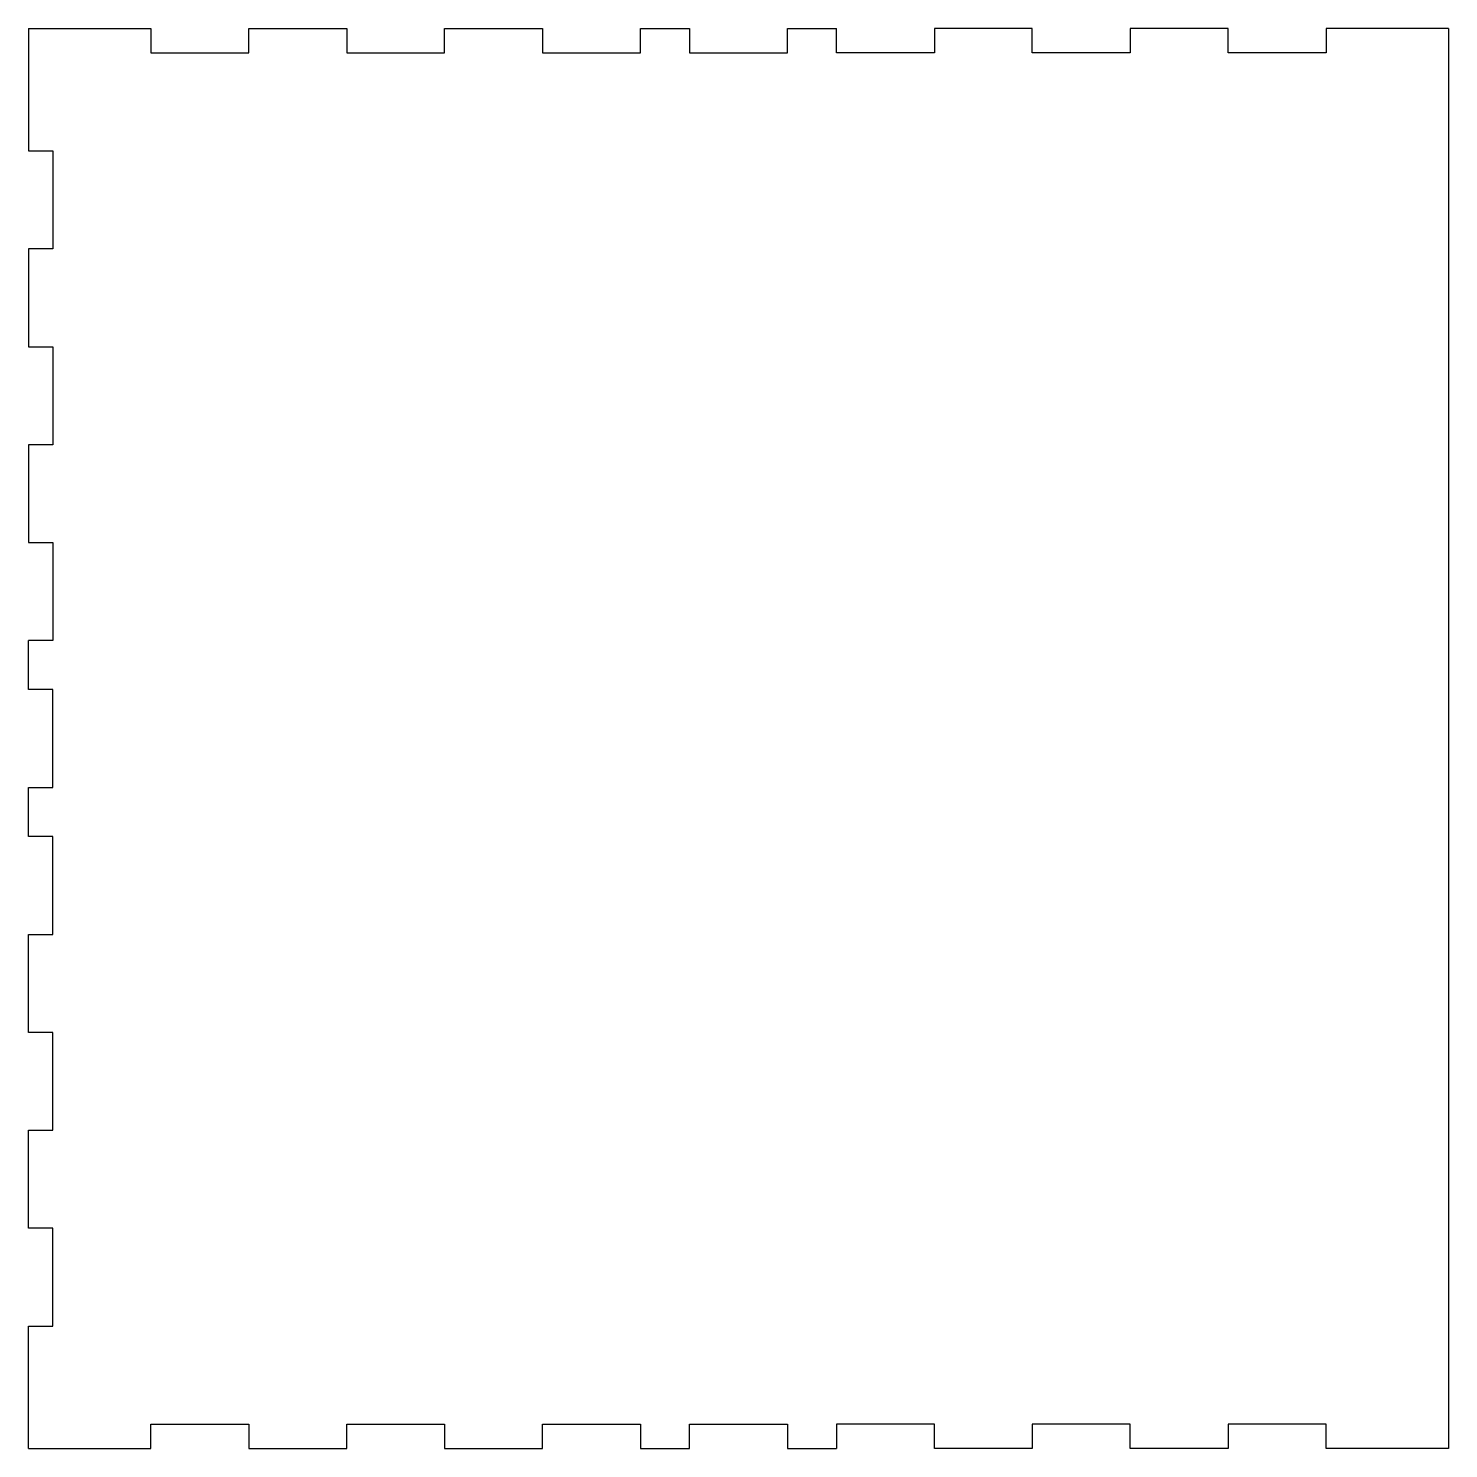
# Model space of a CAD drawing. Header units: inches. Extents: x 5.2 to 19.7, y 0.8 to 15.3.
import ezdxf

# ---------------------------------------------------------------- set-up
doc = ezdxf.new("R2010")
doc.units = ezdxf.units.IN
doc.header["$MEASUREMENT"] = 0

msp = doc.modelspace()

# ---------------------------------------------------------------- linework, layer by layer
for p, q in [((5.217, 15.259), (6.467, 15.259)), ((5.217, 15.259), (5.217, 14.009)), ((6.467, 15.259), (6.467, 15.009)), ((7.467, 15.009), (7.467, 15.259)), ((7.467, 15.259), (8.467, 15.259)), ((8.467, 15.259), (8.467, 15.009)), ((9.467, 15.009), (9.467, 15.259)), ((9.467, 15.259), (10.467, 15.259)), ((10.467, 15.259), (10.467, 15.009)), ((11.467, 15.009), (11.467, 15.259)), ((11.467, 15.259), (11.967, 15.259)), ((11.967, 15.259), (11.967, 15.009)), ((12.967, 15.009), (12.967, 15.259)), ((12.967, 15.259), (13.467, 15.259)), ((13.467, 15.009), (13.467, 15.259)), ((15.467, 15.259), (14.467, 15.259)), ((14.467, 15.259), (14.467, 15.009)), ((15.467, 15.009), (15.467, 15.259)), ((17.467, 15.259), (16.467, 15.259)), ((16.467, 15.259), (16.467, 15.009)), ((17.467, 15.009), (17.467, 15.259)), ((19.717, 15.259), (18.467, 15.259)), ((18.467, 15.259), (18.467, 15.009)), ((19.717, 15.259), (19.717, 0.759)), ((6.467, 15.009), (7.467, 15.009)), ((8.467, 15.009), (9.467, 15.009)), ((10.467, 15.009), (11.467, 15.009)), ((11.967, 15.009), (12.967, 15.009)), ((14.467, 15.009), (13.467, 15.009)), ((16.467, 15.009), (15.467, 15.009)), ((18.467, 15.009), (17.467, 15.009)), ((5.217, 14.009), (5.467, 14.009)), ((5.467, 14.009), (5.467, 13.009)), ((5.467, 13.009), (5.217, 13.009)), ((5.217, 13.009), (5.217, 12.009)), ((5.217, 12.009), (5.467, 12.009)), ((5.467, 12.009), (5.467, 11.009)), ((5.467, 11.009), (5.217, 11.009)), ((5.217, 11.009), (5.217, 10.009)), ((5.217, 10.009), (5.467, 10.009)), ((5.467, 10.009), (5.467, 9.009)), ((5.467, 9.009), (5.217, 9.009)), ((5.217, 8.509), (5.217, 9.009)), ((5.467, 8.509), (5.217, 8.509)), ((5.467, 7.509), (5.467, 8.509)), ((5.217, 7.009), (5.217, 7.509)), ((5.217, 7.509), (5.467, 7.509)), ((5.467, 7.009), (5.217, 7.009)), ((5.467, 6.009), (5.467, 7.009)), ((5.217, 5.009), (5.217, 6.009)), ((5.217, 6.009), (5.467, 6.009)), ((5.467, 5.009), (5.217, 5.009)), ((5.467, 4.009), (5.467, 5.009)), ((5.217, 3.009), (5.217, 4.009)), ((5.217, 4.009), (5.467, 4.009)), ((5.467, 3.009), (5.217, 3.009)), ((5.467, 2.009), (5.467, 3.009)), ((5.217, 0.759), (5.217, 2.009)), ((5.217, 2.009), (5.467, 2.009)), ((6.467, 0.759), (6.467, 1.009)), ((6.467, 1.009), (7.467, 1.009)), ((7.467, 1.009), (7.467, 0.759)), ((8.467, 0.759), (8.467, 1.009)), ((8.467, 1.009), (9.467, 1.009)), ((9.467, 1.009), (9.467, 0.759)), ((10.467, 0.759), (10.467, 1.009)), ((10.467, 1.009), (11.467, 1.009)), ((11.467, 1.009), (11.467, 0.759)), ((11.967, 0.759), (11.967, 1.009)), ((11.967, 1.009), (12.967, 1.009)), ((12.967, 1.009), (12.967, 0.759)), ((14.467, 1.009), (13.467, 1.009)), ((13.467, 1.009), (13.467, 0.759)), ((14.467, 0.759), (14.467, 1.009)), ((16.467, 1.009), (15.467, 1.009)), ((15.467, 1.009), (15.467, 0.759)), ((16.467, 0.759), (16.467, 1.009)), ((18.467, 1.009), (17.467, 1.009)), ((17.467, 1.009), (17.467, 0.759)), ((18.467, 0.759), (18.467, 1.009)), ((5.217, 0.759), (6.467, 0.759)), ((7.467, 0.759), (8.467, 0.759)), ((9.467, 0.759), (10.467, 0.759)), ((11.467, 0.759), (11.967, 0.759)), ((12.967, 0.759), (13.467, 0.759)), ((15.467, 0.759), (14.467, 0.759)), ((17.467, 0.759), (16.467, 0.759)), ((19.717, 0.759), (18.467, 0.759))]:
    msp.add_line(p, q)

doc.saveas('drawing.dxf')
